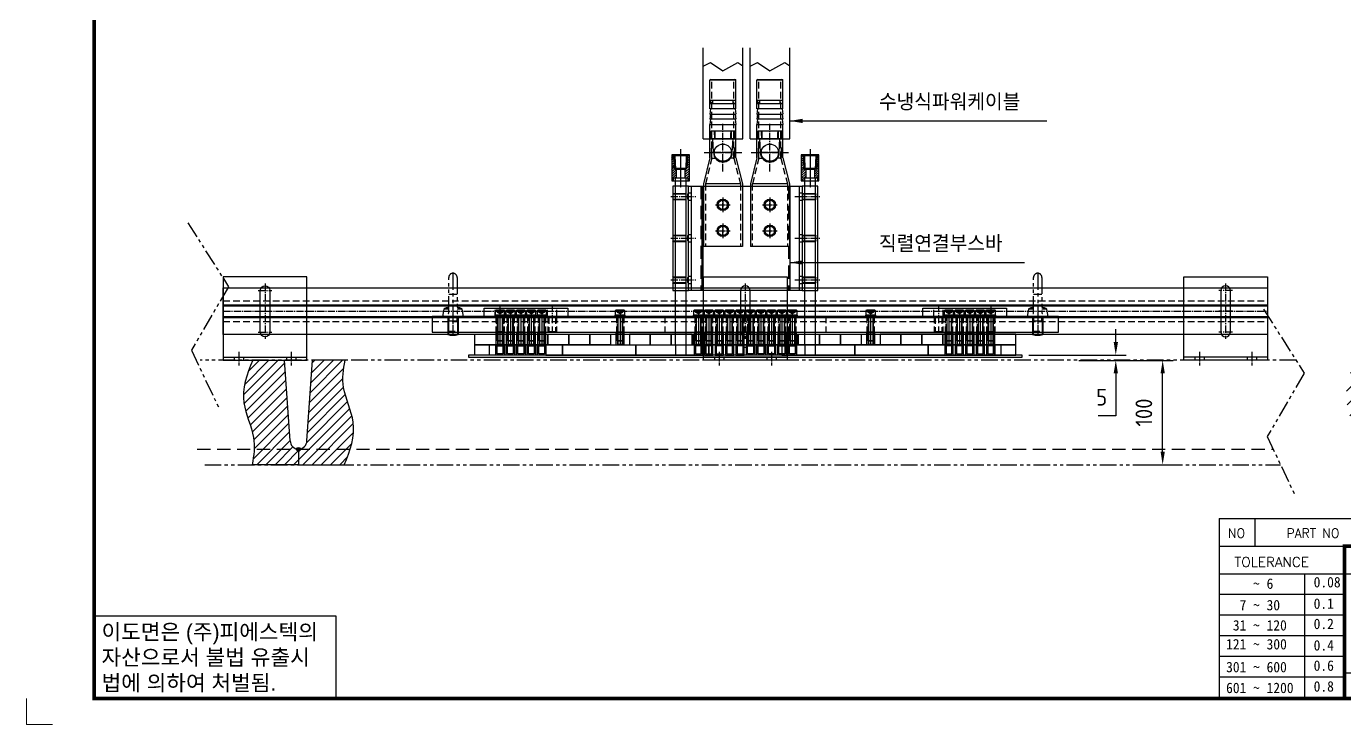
# Model space of a CAD drawing. Header units: millimetres. Extents: x 2584 to 14522, y 0 to 1456.
# Drawn here: x 2584 to 3847, y 0 to 669 of the extents above; entities that cross this region are included whole.
import ezdxf
from ezdxf.enums import TextEntityAlignment as Align

# ---------------------------------------------------------------- set-up
doc = ezdxf.new("R2010")
doc.units = ezdxf.units.MM
for name, pattern in [('CENTER', [50.8, 31.75, -6.35, 6.35, -6.35]), ('CENTER1', [10, 7, -1, 1, -1]), ('CENTER2', [1.125, 0.75, -0.125, 0.125, -0.125]), ('HIDDEN', [9.525, 6.35, -3.175]), ('HIDDEN2', [0.1875, 0.125, -0.0625]), ('HIDDENX2', [19.05, 12.7, -6.35]), ('PHANTOM2', [31.75, 15.875, -3.175, 3.175, -3.175, 3.175, -3.175])]:
    doc.linetypes.add(name, pattern=pattern)
for name, color, linetype in [('______', 7, 'Continuous'), ('CENTER', 1, 'CENTER'), ('FORMAT-1', 7, 'Continuous'), ('THIN', 3, 'Continuous')]:
    doc.layers.add(name, color=color, linetype=linetype)
doc.styles.add('h1', font='')
doc.styles.add('HAN', font='')
doc.styles.add('RC', font='ROMANC.SHX')
doc.styles.get("Standard").update_dxf_attribs({"font": 'ISOCP.SHX', "bigfont": 'WHGTXT.SHX'})
doc.styles.get('h1').set_extended_font_data('New Gulim')
doc.styles.get('HAN').set_extended_font_data('GulimChe')
doc.dimstyles.new('PS-5', dxfattribs={"dimscale": 5, "dimtxt": 3.2, "dimasz": 2.5, "dimexe": 2, "dimexo": 2.5, "dimgap": 2, "dimtad": 1, "dimtoh": 1, "dimrnd": 0.05, "dimzin": 12, "dimdsep": 46, "dimtxsty": 'Standard', "dimcen": 0, "dimclrt": 2, "dimazin": 3, "dimtfac": 1, "dimtofl": 0, "dimtmove": 0, "dimatfit": 3, "dimfxl": 0, "dimtolj": 1, "dimtzin": 0, "dimarcsym": 0})
pattern_1 = [(45, (2718.026, 197.463), (-4.41942, 4.41942), [])]

# ---------------------------------------------------------------- blocks, each defined once
blk = doc.blocks.new('A$C4D983ACB')
at = {"color": 250, "linetype": 'HIDDEN'}
for p, q in [((-1000, 32.5), (0, 32.5)), ((-1000, 12.5), (0, 12.5))]:
    blk.add_line(p, q, dxfattribs=at)
at = {"color": 250}
for p, q in [((-1000, 28.6), (0, 28.6)), ((-1000, 16.4), (0, 16.4))]:
    blk.add_line(p, q, dxfattribs=at)
for p, q in [((-1000, 27.6), (0, 27.6)), ((-1000, 17.4), (0, 17.4))]:
    blk.add_line(p, q)
at = {"color": 1, "linetype": 'CENTER1'}
blk.add_line((-1000, 22.5), (0, 22.5), dxfattribs=at)
at = {"color": 250}
blk.add_lwpolyline([(-1000, 45), (0, 45), (0, 0), (-1000, 0)], close=True, dxfattribs=at)
blk = doc.blocks.new('A$C5FB91E9D')
at = {"color": 3}
for p, q in [((-40, 0), (-40, 80)), ((-40, 80), (40, 80)), ((40, 80), (40, 0)), ((40, 3), (-40, 3)), ((40, 0), (-40, 0))]:
    blk.add_line(p, q, dxfattribs=at)
at = {"color": 1, "linetype": 'CENTER1'}
for p, q in [((6.5, 67), (-6.5, 67)), ((0, 73.5), (0, 20.5)), ((6.5, 47), (-6.5, 47)), ((6.5, 27), (-6.5, 27)), ((-25, 8), (-25, -5)), ((25, 8), (25, -5))]:
    blk.add_line(p, q, dxfattribs=at)
at = {"color": 2, "linetype": 'HIDDEN'}
for p, q in [((-29.5, 3), (-29.5, 0)), ((-20.5, 3), (-20.5, 0)), ((20.5, 3), (20.5, 0)), ((29.5, 3), (29.5, 0))]:
    blk.add_line(p, q, dxfattribs=at)
at = {"color": 3}
blk.add_lwpolyline([(-4.5, 67), (-4.5, 27, 1), (4.5, 27), (4.5, 67, 1)], format="xyb", close=True, dxfattribs=at)
blk = doc.blocks.new('t3')
for p, q in [((0, 15.88), (46.25, 15.88)), ((0, 15.88), (0, 0)), ((46.25, 15.88), (46.25, 0)), ((0, 0), (46.25, 0))]:
    blk.add_line(p, q)
at = {"color": 1, "style": 'h1'}
for s, p in [('이도면은 (주)피에스텍의', (1.4, 11.29)), ('자산으로서 불법 유출시', (1.4, 6.41)), ('법에 의하여 처벌됨.', (1.4, 1.52))]:
    blk.add_text(s, height=3, dxfattribs=at).set_placement(p)
blk = doc.blocks.new('format-3')
at = {"color": 180}
for p, q in [((228.5, 39.49), (228.5, 5)), ((228.5, 39.49), (414.5, 39.49)), ((235.29, 39.49), (235.29, 34.21)), ((228.5, 34.21), (252.48, 34.21)), ((228.5, 28.93), (252.48, 28.93)), ((244.89, 5.23), (244.89, 28.93)), ((252.48, 28.93), (414.5, 28.93)), ((228.5, 24.98), (252.48, 24.98)), ((228.5, 21.03), (252.48, 21.03)), ((228.5, 17.08), (252.48, 17.08)), ((228.5, 13.13), (252.48, 13.13)), ((228.5, 9.18), (252.48, 9.18)), ((252.48, 9.95), (301.94, 9.95))]:
    blk.add_line(p, q, dxfattribs=at)
at = {"color": 3, "lineweight": 9}
for p in [(0, 5), (5, 0)]:
    blk.add_line(p, (0, 0), dxfattribs=at)
at = {"const_width": 0.7}
blk.add_lwpolyline([(252.48, 5), (252.48, 34.21), (414.5, 34.21)], dxfattribs=at)
at = {"layer": 'FORMAT-1', "const_width": 0.7}
blk.add_lwpolyline([(13, 5), (13, 286.3), (414.5, 286.3), (414.5, 5)], close=True, dxfattribs=at)
blk.add_blockref('t3', (13, 5))
at = {"color": 2}
for s, height, style, p in [('NO', 1.742, 'RC', (230.16, 35.83)), ('PART NO', 1.742, 'RC', (241.36, 35.83)), (' TOLERANCE', 1.9, 'RC', (230.11, 30.22)), ('    ~ 6', 2, 'HAN', (229.8, 26.03)), ('0.08', 2, 'HAN', (246.57, 26.31)), ('  7 ~ 30', 2, 'HAN', (229.8, 21.91)), ('0.1', 2, 'HAN', (246.57, 22.2)), ('0.2', 2, 'HAN', (246.57, 18.32)), (' 31 ~ 120', 2, 'HAN', (229.8, 18.04)), ('121 ~ 300', 2, 'HAN', (229.8, 14.42)), ('0.4', 2, 'HAN', (246.57, 14.2)), ('301 ~ 600', 2, 'HAN', (229.8, 10.04)), ('0.6', 2, 'HAN', (246.57, 10.32)), ('601 ~ 1200', 2, 'HAN', (229.8, 6.05)), ('0.8', 2, 'HAN', (246.57, 6.33))]:
    blk.add_text(s, height=height, dxfattribs=dict(at, style=style)).set_placement(p)
at = {"style": 'HAN'}
for tag, height, p in [('MODEL-NAME', 3, (386.1, 31.53)), ('PART-NAME', 3, (386.1, 26.29)), ('SCALE', 2.7, (320.81, 26.29)), ('DRA-BY', 3, (260.72, 19.44)), ('CH-BY', 3, (277.21, 19.44)), ('APP-BY', 3, (293.7, 19.44)), ('PART-NO', 3, (386.1, 21.01)), ('관련업체', 3, (333.52, 9.26)), ('DRA-DATE', 2.5, (260.72, 7.47)), ('CH-DATE', 2.5, (277.21, 7.47)), ('APP-DATE', 2.5, (293.7, 7.47))]:
    blk.add_attdef(tag, text='', height=height, dxfattribs=at).set_placement(p, align=Align.MIDDLE_CENTER)
blk = doc.blocks.new('*D244')
at = {"color": 0, "lineweight": -2}
for p, q in [((3627.8, 366.6), (3627.8, 379.1)), ((3544.5, 354.1), (3637.8, 354.1)), ((3592.3, 349.1), (3637.8, 349.1)), ((3627.8, 336.6), (3627.8, 295.8)), ((3627.8, 295.8), (3610.8, 295.8))]:
    blk.add_line(p, q, dxfattribs=at)
at = {"color": 0}
for points in [[(3625.8, 366.6), (3629.9, 366.6), (3627.8, 354.1)], [(3625.8, 336.6), (3629.9, 336.6), (3627.8, 349.1)]]:
    blk.add_solid(points, dxfattribs=at)
at = {"layer": 'Defpoints', "color": 0}
for p in [(3532, 354.1), (3579.8, 349.1), (3627.8, 349.1)]:
    blk.add_point(p, dxfattribs=at)
at = {"color": 2, "insert": (3614.3, 313.8), "char_height": 16, "attachment_point": 5}
blk.add_mtext('\\A1;5', dxfattribs=at)
blk = doc.blocks.new('*D245')
at = {"color": 0, "lineweight": -2}
for p, q in [((3592.3, 349.1), (3682.7, 349.1)), ((3672.7, 261.6), (3672.7, 336.6)), ((3658, 249.1), (3682.7, 249.1))]:
    blk.add_line(p, q, dxfattribs=at)
at = {"color": 0}
for points in [[(3670.7, 336.6), (3674.8, 336.6), (3672.7, 349.1)], [(3670.7, 261.6), (3674.8, 261.6), (3672.7, 249.1)]]:
    blk.add_solid(points, dxfattribs=at)
at = {"layer": 'Defpoints', "color": 0}
for p in [(3579.8, 349.1), (3672.7, 349.1), (3645.5, 249.1)]:
    blk.add_point(p, dxfattribs=at)
at = {"color": 2, "insert": (3654.7, 299.1), "char_height": 16, "attachment_point": 5, "rotation": 90}
blk.add_mtext('\\A1;100', dxfattribs=at)
blk = doc.blocks.new('A$C3062378F')
at = {"color": 6, "linetype": 'PHANTOM2'}
for p, q in [((-4.2, 0.8), (4.2, 0.8)), ((0, 1.3), (0, -28.7)), ((-2.5, -3.7), (-2.5, -5)), ((2.5, -4.7), (-2.5, -4.7)), ((2.3, -1.2), (-2.3, -1.2)), ((-1, -5), (0.3, -3.7)), ((-0.3, -5), (1, -3.7)), ((0, -3.7), (0, -5)), ((2.5, -3.7), (2.5, -5)), ((2.5, -28.3), (-2.5, -28.3))]:
    blk.add_line(p, q, dxfattribs=at)
for points in [[(-4.2, -3.7), (-4.2, 0.8), (-3.8, 1.3), (3.8, 1.3), (4.2, 0.8), (4.2, -3.7)], [(4.6, -3.7), (4.6, -5), (-4.6, -5), (-4.6, -3.7)]]:
    blk.add_lwpolyline(points, close=True, dxfattribs=at)
for points in [[(2.3, 1.3), (2.3, -1.2), (0, -2.5), (0, -2.5), (-2.3, -1.2), (-2.3, 1.3)], [(-1.1, -1.2), (-1.1, 1.3)], [(1.1, 1.3), (1.1, -1.2)], [(2.5, -3.9), (2.5, -28.3), (2.1, -28.7), (-2.1, -28.7), (-2.5, -28.3), (-2.5, -3.9)], [(-2.5, -3.9), (-2.1, -4.7), (-2.1, -28.7)], [(2.5, -3.9), (2.1, -4.7), (2.1, -28.7)]]:
    blk.add_lwpolyline(points, dxfattribs=at)
for points in [[(-2.7, -3.7, -0.414214), (-2.5, -3.9)], [(2.5, -3.9, -0.414214), (2.7, -3.7)]]:
    blk.add_lwpolyline(points, format="xyb", dxfattribs=at)
blk.add_text('M5X0.8-25L', height=0.6, rotation=270, dxfattribs=at).set_placement((1.2, -1), align=Align.MIDDLE_LEFT)
blk = doc.blocks.new('A$C77334C63')
at = {"color": 2, "linetype": 'HIDDENX2'}
for p, q in [((-110.5, 53.5), (-107.5, 53.5)), ((-98.7, 60), (-98.7, -40)), ((-14.5, 60), (-14.5, -40)), ((-4.5, 60), (-4.5, -40)), ((-4.5, 53.5), (-1.5, 53.5)), ((-110.5, 46.5), (-107.5, 46.5)), ((-4.5, 46.5), (-1.5, 46.5)), ((-110.5, 13.5), (-107.5, 13.5)), ((-4.5, 13.5), (-1.5, 13.5)), ((-110.5, 6.5), (-107.5, 6.5)), ((-4.5, 6.5), (-1.5, 6.5)), ((-110.5, -26.5), (-107.5, -26.5)), ((-110.5, -33.5), (-107.5, -33.5)), ((-4.5, -26.5), (-1.5, -26.5)), ((-4.5, -33.5), (-1.5, -33.5))]:
    blk.add_line(p, q, dxfattribs=at)
at = {"color": 6}
for p, q in [((-107.5, -40), (-107.5, 60)), ((-97.5, 60), (-97.5, -40)), ((-13.3, 60), (-13.3, -40))]:
    blk.add_line(p, q, dxfattribs=at)
at = {"color": 1, "linetype": 'CENTER1'}
for p, q in [((-114.5, 50), (-103.5, 50)), ((-8.5, 50), (2.5, 50)), ((-114.5, 10), (-103.5, 10)), ((-8.5, 10), (2.5, 10)), ((-114.5, -30), (-103.5, -30)), ((-8.5, -30), (2.5, -30))]:
    blk.add_line(p, q, dxfattribs=at)
at = {"color": 6}
blk.add_lwpolyline([(-110.5, 60), (-1.5, 60), (-1.5, -40), (-110.5, -40)], close=True, dxfattribs=at)
blk = doc.blocks.new('A$C7FF604D3')
at = {"linetype": 'HIDDEN'}
for p, q in [((-405, 0), (-405, -15)), ((-395, 0), (-395, -15)), ((-358.5, 0), (-358.5, -15)), ((-351.5, 0), (-351.5, -15)), ((-348.5, 0), (-348.5, -15)), ((-341.5, 0), (-341.5, -15)), ((-338.5, 0), (-338.5, -15)), ((-331.5, 0), (-331.5, -15)), ((-328.5, 0), (-328.5, -15)), ((-321.5, 0), (-321.5, -15)), ((-318.5, 0), (-318.5, -15)), ((-311.5, 0), (-311.5, -15)), ((-243.5, 0), (-243.5, -15)), ((-236.5, 0), (-236.5, -15)), ((-3.5, 0), (-3.5, -15)), ((3.5, 0), (3.5, -15)), ((71.5, 0), (71.5, -15)), ((78.5, 0), (78.5, -15)), ((81.5, 0), (81.5, -15)), ((88.5, 0), (88.5, -15)), ((91.5, 0), (91.5, -15)), ((98.5, 0), (98.5, -15)), ((101.5, 0), (101.5, -15)), ((108.5, 0), (108.5, -15)), ((111.5, 0), (111.5, -15)), ((118.5, 0), (118.5, -15)), ((155, 0), (155, -15)), ((165, 0), (165, -15)), ((-404.2, -0.8), (-404.2, -14.2)), ((-395.8, -0.8), (-395.8, -14.2)), ((-168.5, 0), (-168.5, -15)), ((-161.5, 0), (-161.5, -15)), ((-158.5, 0), (-158.5, -15)), ((-151.5, 0), (-151.5, -15)), ((-148.5, 0), (-148.5, -15)), ((-141.5, 0), (-141.5, -15)), ((-138.5, 0), (-138.5, -15)), ((-131.5, 0), (-131.5, -15)), ((-128.5, 0), (-128.5, -15)), ((-121.5, 0), (-121.5, -15)), ((-118.5, 0), (-118.5, -15)), ((-111.5, 0), (-111.5, -15)), ((-108.5, 0), (-108.5, -15)), ((-101.5, 0), (-101.5, -15)), ((-98.5, 0), (-98.5, -15)), ((-91.5, 0), (-91.5, -15)), ((-88.5, 0), (-88.5, -15)), ((-81.5, 0), (-81.5, -15)), ((-78.5, 0), (-78.5, -15)), ((-71.5, 0), (-71.5, -15)), ((155.8, -0.8), (155.8, -14.2)), ((164.2, -0.8), (164.2, -14.2))]:
    blk.add_line(p, q, dxfattribs=at)
at = {"color": 1, "linetype": 'CENTER1'}
for p, q in [((-400, 2), (-400, -17)), ((-355, 2), (-355, -17)), ((-345, 2), (-345, -17)), ((-335, 2), (-335, -17)), ((-325, 2), (-325, -17)), ((-315, 2), (-315, -17)), ((-240, 2), (-240, -17)), ((-165, 2), (-165, -17)), ((-155, 2), (-155, -17)), ((-145, 2), (-145, -17)), ((-135, 2), (-135, -17)), ((-125, 2), (-125, -17)), ((-115, 2), (-115, -17)), ((-105, 2), (-105, -17)), ((-95, 2), (-95, -17)), ((-85, 2), (-85, -17)), ((-75, 2), (-75, -17)), ((0, 2), (0, -17)), ((75, 2), (75, -17)), ((85, 2), (85, -17)), ((95, 2), (95, -17)), ((105, 2), (105, -17)), ((115, 2), (115, -17)), ((160, 2), (160, -17))]:
    blk.add_line(p, q, dxfattribs=at)
at = {"color": 250, "linetype": 'HIDDEN'}
for p, q in [((-359, 0), (-359, -15)), ((-355, 0), (-355, -15)), ((-351, 0), (-351, -15)), ((-309, 0), (-309, -15)), ((-305, 0), (-305, -15)), ((-301, 0), (-301, -15)), ((61, 0), (61, -15)), ((65, 0), (65, -15)), ((69, 0), (69, -15)), ((111, 0), (111, -15)), ((115, 0), (115, -15)), ((119, 0), (119, -15)), ((-358.3, -0.7), (-358.3, -14.3)), ((-351.7, -0.7), (-351.7, -14.3)), ((-308.3, -0.7), (-308.3, -14.3)), ((-301.7, -0.7), (-301.7, -14.3)), ((61.7, -0.7), (61.7, -14.3)), ((68.3, -0.7), (68.3, -14.3)), ((111.7, -0.7), (111.7, -14.3)), ((118.3, -0.7), (118.3, -14.3))]:
    blk.add_line(p, q, dxfattribs=at)
at = {"color": 6, "linetype": 'HIDDEN'}
for p, q in [((-197, 0), (-197, -15)), ((-167, 0), (-167, -15)), ((-73, 0), (-73, -15)), ((-43, 0), (-43, -15))]:
    blk.add_line(p, q, dxfattribs=at)
at = {"color": 2}
blk.add_lwpolyline([(-420, -15), (180, -15), (180, 0), (-420, 0)], close=True, dxfattribs=at)
at = {"linetype": 'HIDDEN'}
for points in [[(-405, 0), (-404.2, -0.8), (-395.8, -0.8), (-395, 0)], [(155, 0), (155.8, -0.8), (164.2, -0.8), (165, 0)], [(-405, -15), (-404.2, -14.2), (-395.8, -14.2), (-395, -15)], [(155, -15), (155.8, -14.2), (164.2, -14.2), (165, -15)]]:
    blk.add_lwpolyline(points, dxfattribs=at)
at = {"color": 250, "linetype": 'HIDDEN'}
for points in [[(-359, 0), (-358.3, -0.7), (-351.7, -0.7), (-351, 0)], [(-309, 0), (-308.3, -0.7), (-301.7, -0.7), (-301, 0)], [(61, 0), (61.7, -0.7), (68.3, -0.7), (69, 0)], [(111, 0), (111.7, -0.7), (118.3, -0.7), (119, 0)], [(-359, -15), (-358.3, -14.3), (-351.7, -14.3), (-351, -15)], [(-309, -15), (-308.3, -14.3), (-301.7, -14.3), (-301, -15)], [(61, -15), (61.7, -14.3), (68.3, -14.3), (69, -15)], [(111, -15), (111.7, -14.3), (118.3, -14.3), (119, -15)]]:
    blk.add_lwpolyline(points, dxfattribs=at)
blk = doc.blocks.new('A$C6BA46006')
at = {"color": 6, "linetype": 'PHANTOM2'}
for p, q in [((0, 41.5), (0, -18)), ((4, 21), (-4, 21)), ((-5, -4), (5, -4)), ((-5, -4), (-5, -17.2)), ((5, -4), (5, -17.2)), ((5, -17.2), (-5, -17.2))]:
    blk.add_line(p, q, dxfattribs=at)
for points in [[(-4.6, 2.9, 0.5), (-4, 3.5), (-4, 37.5, -1), (4, 37.5), (4, 3.5, 0.5), (4.6, 2.9)], [(-8.8, 7, -0.171038), (-4, 8.5)], [(-3.8, -4), (-3.8, -1.2, 0.414214), (-5.1, 0)], [(5.1, 0, 0.414214), (3.8, -1.2), (3.8, -4, -1)], [(4, 8.5, -0.171038), (8.8, 7)], [(5, -17.2, -0.16238), (-5, -17.2)]]:
    blk.add_lwpolyline(points, format="xyb", dxfattribs=at)
for points in [[(-4, 7), (-8.8, 7), (-10, 0), (10, 0), (8.8, 7), (4, 7)], [(-4.2, -4), (-4.2, -17.2)], [(4.2, -4), (4.2, -17.2)]]:
    blk.add_lwpolyline(points, dxfattribs=at)
blk = doc.blocks.new('A$C4CC649A4')
at = {"linetype": 'HIDDEN'}
for p, q in [((-69.5, 0), (-69.5, 8)), ((-60.5, 0), (-60.5, 8)), ((-19.5, 0), (-19.5, 8)), ((-10.5, 0), (-10.5, 8))]:
    blk.add_line(p, q, dxfattribs=at)
at = {"color": 1, "linetype": 'CENTER1'}
for p, q in [((-65, 11.5), (-65, -3.5)), ((-15, 11.5), (-15, -3.5))]:
    blk.add_line(p, q, dxfattribs=at)
at = {"color": 2}
blk.add_lwpolyline([(-80, 8), (0, 8), (0, 0), (-80, 0)], close=True, dxfattribs=at)
blk = doc.blocks.new('A$C4E333BA4')
at = {"color": 1, "linetype": 'CENTER1'}
for p, q in [((0, 18), (0, -18)), ((-18, 0), (27.6, 0))]:
    blk.add_line(p, q, dxfattribs=at)
at = {"color": 2, "linetype": 'HIDDEN2', "lineweight": 0}
for p, q in [((20.7, 8.3), (13.7, 8.1)), ((20.7, 7.5), (13.7, 7.3)), ((20.7, -7.5), (13.7, -7.3)), ((20.7, -8.3), (13.7, -8.1))]:
    blk.add_line(p, q, dxfattribs=at)
at = {"layer": '______', "color": 30}
for p, q in [((-5.2, 10), (-5.2, 7.3)), ((-4.2, 11), (4.2, 11)), ((0, 9), (13.7, 9.7)), ((5.2, 10), (5.2, 9.3)), ((-5.2, -10), (-5.2, -7.3)), ((-4.2, -11), (4.2, -11)), ((0, -9), (13.7, -9.7)), ((5.2, -10), (5.2, -9.3))]:
    blk.add_line(p, q, dxfattribs=at)
blk.add_lwpolyline([(20.7, -11.5), (20.7, 11.5), (13.7, 11.5), (13.7, -11.5)], close=True, dxfattribs=at)
for centre, radius, start, end in [((0, 0), 9, 90, 182.2974), ((0, 0), 9, 177.7026, 270), ((-4.2, 10), 1, 90, 180), ((4.2, 10), 1, 0, 90), ((-4.2, -10), 1, 180, 270), ((4.2, -10), 1, 270, 0)]:
    blk.add_arc(centre, radius, start, end, dxfattribs=at)
blk = doc.blocks.new('A$C0DA705FF')
at = {"color": 6}
for p, q in [((-15, -18.8), (-15, 18.7)), ((45, 18.7), (-15, 18.7)), ((70, 12.5), (45, 18.7)), ((45, -16.8), (45, 16.8)), ((70, 12.5), (102, 12.5)), ((102, 12.5), (102, -12.5)), ((107, 11.8), (102, 12.5)), ((107, -12.5), (107, 12.5)), ((112, 11.8), (107, 12.5)), ((117, 11.8), (112, 12.5)), ((112, 12.5), (112, -12.5)), ((117, -12.5), (117, 12.5)), ((117, 12.5), (144.5, 12.5)), ((122, 12), (122, -12)), ((122, 12), (125, 12)), ((125, 9.9), (122, 9.9)), ((125, -12), (125, 12)), ((144.5, -12.5), (144.5, 12.5)), ((145, 12), (145, -12)), ((70, -12.5), (45, -18.8)), ((70, -12.5), (102, -12.5)), ((107, -11.8), (102, -12.5)), ((112, -11.8), (107, -12.5)), ((117, -11.8), (112, -12.5)), ((117, -12.5), (144.5, -12.5)), ((122, -9.9), (125, -9.9)), ((125, -12), (122, -12)), ((45, -18.8), (-15, -18.8))]:
    blk.add_line(p, q, dxfattribs=at)
at = {"color": 2, "linetype": 'HIDDEN'}
for p, q in [((45, 16.8), (-15, 16.8)), ((69.8, 10.5), (45, 16.8)), ((69.8, 10.5), (144.5, 10.5)), ((69.8, -10.5), (45, -16.8)), ((69.8, -10.5), (144.5, -10.5)), ((45, -16.8), (-15, -16.8))]:
    blk.add_line(p, q, dxfattribs=at)
for p, q in [((88.4, 19), (175.4, 19)), ((88.4, 19), (88.4, -19)), ((88.4, -19), (175.4, -19))]:
    blk.add_line(p, q)
at = {"color": 1, "linetype": 'CENTER1'}
for p, q in [((7, 0), (-7, 0)), ((0, 7), (0, -7)), ((32, 0), (18, 0)), ((25, 7), (25, -7)), ((75, -8), (75, 8)), ((67, 0), (83, 0))]:
    blk.add_line(p, q, dxfattribs=at)
at = {"elevation": -0.1}
blk.add_lwpolyline([(157.8, 19), (161.4, 12), (153.5, -0.1), (161.4, -14.2), (158.3, -19)], dxfattribs=at)
at = {"color": 6}
for centre, radius in [((0, 0), 5.5), ((25, 0), 5.5), ((75, 0), 8.25)]:
    blk.add_circle(centre, radius, dxfattribs=at)
for centre, start, end in [((144.5, 12), 0, 90), ((144.5, 11), 270, 0), ((144.5, -11), 0, 90), ((144.5, -12), 270, 0)]:
    blk.add_arc(centre, 0.5, start, end, dxfattribs=at)
blk.add_blockref('A$C4E333BA4', (75, 0))
blk = doc.blocks.new('A$C51940AD6')
at = {"color": 1, "linetype": 'CENTER1'}
for p, q in [((-7, 0), (4, 0)), ((-81.5, -8), (-70.5, -8)), ((-76, -13.5), (-76, -2.5)), ((-36.5, -8), (-25.5, -8)), ((-31, -13.5), (-31, -2.5)), ((-81.5, -33), (-70.5, -33)), ((-76, -38.5), (-76, -27.5)), ((-36.5, -33), (-25.5, -33)), ((-31, -38.5), (-31, -27.5)), ((-7, -40), (4, -40)), ((-7, -80), (4, -80))]:
    blk.add_line(p, q, dxfattribs=at)
at = {"color": 1}
blk.add_line((-3, 10), (-3, -90), dxfattribs=at)
at = {"color": 2, "linetype": 'HIDDENX2'}
for p, q in [((-3, 3.5), (0, 3.5)), ((-3, -3.5), (0, -3.5)), ((-3, -36.5), (0, -36.5)), ((-3, -43.5), (0, -43.5)), ((-3, -76.5), (0, -76.5)), ((-3, -83.5), (0, -83.5))]:
    blk.add_line(p, q, dxfattribs=at)
at = {"color": 1}
blk.add_lwpolyline([(-95, 10), (0, 10), (0, -90), (-95, -90)], close=True, dxfattribs=at)
for centre in [(-76, -8), (-31, -8), (-76, -33), (-31, -33)]:
    blk.add_circle(centre, 4.5, dxfattribs=at)
blk = doc.blocks.new('A$C00D83928')
for p, q in [((-2.1, 11.6), (-2.1, 0.4)), ((2.1, 11.6), (2.1, 0.4))]:
    blk.add_line(p, q)
at = {"color": 1}
blk.add_lwpolyline([(-3.5, 0), (3.5, 0), (4, 0.5), (4, 11.5), (3.5, 12), (-3.5, 12), (-4, 11.5), (-4, 0.5)], close=True, dxfattribs=at)
for points in [[(-2.5, 12), (-2.1, 11.6), (2.1, 11.6), (2.5, 12)], [(-2.5, 0), (-2.1, 0.4), (2.1, 0.4), (2.5, 0)]]:
    blk.add_lwpolyline(points)
at = {"layer": 'CENTER'}
blk.add_line((0, 12), (0, 0), dxfattribs=at)
at = {"layer": 'THIN'}
for p, q in [((-2.5, 12), (-2.5, 0)), ((2.5, 12), (2.5, 0))]:
    blk.add_line(p, q, dxfattribs=at)
blk = doc.blocks.new('A$C0ECC1165')
h = blk.add_hatch()
h.set_pattern_fill('ANSI31', color=256, scale=0.5, style=0)
h.set_pattern_definition([(45, (-7219.687, 2275.788), (-1.122532, 1.122532), [])])
h.paths.add_polyline_path([(4.2, 0), (7, 0), (7, -3), (8.5, -3), (8.5, 22), (6.5, 22), (6, 9), (5, 7.8), (4.2, 7.8)])
h.paths.add_polyline_path([(-8.5, -3), (-7, -3), (-7, 0), (-4.2, 0), (-4.2, 7.8), (-5, 7.8), (-6, 9), (-6.5, 22), (-8.5, 22)])
at = {"color": 1, "linetype": 'CENTER2', "ltscale": 0.5}
blk.add_line((0, 27.2), (0, -9.3), dxfattribs=at)
at = {"color": 1}
for p, q in [((-8.5, 22), (-8.5, -3)), ((8.5, 22), (-8.5, 22)), ((8.5, -3), (8.5, 22)), ((-7, 0), (7, 0)), ((-4.2, 7.8), (-4.2, 0)), ((4.2, 7.8), (4.2, 0)), ((7, 0), (7, -3)), ((-8.5, -3), (8.5, -3)), ((-7, 0), (-7, -3))]:
    blk.add_line(p, q, dxfattribs=at)
at = {"color": 3}
for p, q in [((-5.4, 21), (-6.5, 22)), ((-5.4, 21), (-5, 7.8)), ((5.4, 21), (5, 7.8)), ((5.4, 21), (6.5, 22))]:
    blk.add_line(p, q, dxfattribs=at)
for p, q in [((-6.5, 22), (-6, 9)), ((6.5, 22), (-6.5, 22)), ((6.5, 21), (-6.5, 21)), ((6.5, 22), (6, 9)), ((-5, 7.8), (-6, 9)), ((-6, 9), (6, 9)), ((5, 7.8), (-5, 7.8)), ((5, 7.8), (6, 9))]:
    blk.add_line(p, q)
blk = doc.blocks.new('A$C6FB36354')
at = {"color": 1, "linetype": 'CENTER1'}
for p, q in [((-4.5, 90), (14.5, 90)), ((-4.5, 50), (14.5, 50)), ((-4.5, 10), (14.5, 10))]:
    blk.add_line(p, q, dxfattribs=at)
at = {"color": 2, "linetype": 'HIDDENX2'}
for p, q in [((-2.5, 93), (12.5, 93)), ((-2, 92.5), (12, 92.5)), ((-2.5, 87), (12.5, 87)), ((-2, 87.5), (12, 87.5)), ((-2.5, 53), (12.5, 53)), ((-2, 52.5), (12, 52.5)), ((-2.5, 47), (12.5, 47)), ((-2, 47.5), (12, 47.5)), ((-2.5, 13), (12.5, 13)), ((-2.5, 7), (12.5, 7)), ((-2, 12.5), (12, 12.5)), ((-2, 7.5), (12, 7.5))]:
    blk.add_line(p, q, dxfattribs=at)
at = {"color": 1}
blk.add_lwpolyline([(-2.5, 0), (12.5, 0), (12.5, 100), (-2.5, 100)], close=True, dxfattribs=at)
at = {"color": 2, "linetype": 'HIDDENX2'}
for points in [[(-2.5, 87), (-2, 87.5), (-2, 92.5), (-2.5, 93)], [(12.5, 87), (12, 87.5), (12, 92.5), (12.5, 93)], [(-2.5, 47), (-2, 47.5), (-2, 52.5), (-2.5, 53)], [(12.5, 47), (12, 47.5), (12, 52.5), (12.5, 53)], [(-2.5, 7), (-2, 7.5), (-2, 12.5), (-2.5, 13)], [(12.5, 7), (12, 7.5), (12, 12.5), (12.5, 13)]]:
    blk.add_lwpolyline(points, dxfattribs=at)
blk = doc.blocks.new('A$C642F38A8')
at = {"color": 1}
blk.add_lwpolyline([(-5, -182), (-5, -22), (5, -22), (5, -182)], dxfattribs=at)
for name, p in [('A$C0ECC1165', (0, -22)), ('A$C6FB36354', (-5, -130))]:
    blk.add_blockref(name, p)
blk = doc.blocks.new('A$C0ED84AFE')
at = {"color": 1}
for p, q in [((-311, -12), (-169, -12)), ((-187, -12), (-187, -22)), ((-177, -12), (-177, -22)), ((-71, -12), (71, -12)), ((-63, -12), (-63, -22)), ((-53, -12), (-53, -22)), ((-311, -22), (-169, -22)), ((71, -22), (-71, -22))]:
    blk.add_line(p, q, dxfattribs=at)
blk.add_line((-121, -14.5), (-119, -14.5))
for points in [[(-359, -12), (-351, -12), (-351, -22), (-359, -22)], [(-349, -12), (-341, -12), (-341, -22), (-349, -22)], [(-339, -12), (-331, -12), (-331, -22), (-339, -22)], [(-329, -12), (-321, -12), (-321, -22), (-329, -22)], [(-319, -12), (-311, -12), (-311, -22), (-319, -22)], [(-161, -12), (-169, -12), (-169, -22), (-161, -22)], [(-151, -12), (-159, -12), (-159, -22), (-151, -22)], [(-141, -12), (-149, -12), (-149, -22), (-141, -22)], [(-131, -12), (-139, -12), (-139, -22), (-131, -22)], [(-121, -12), (-129, -12), (-129, -22), (-121, -22)], [(-119, -12), (-111, -12), (-111, -22), (-119, -22)], [(-109, -12), (-101, -12), (-101, -22), (-109, -22)], [(-99, -12), (-91, -12), (-91, -22), (-99, -22)], [(-89, -12), (-81, -12), (-81, -22), (-89, -22)], [(-79, -12), (-71, -12), (-71, -22), (-79, -22)], [(79, -12), (71, -12), (71, -22), (79, -22)], [(89, -12), (81, -12), (81, -22), (89, -22)], [(99, -12), (91, -12), (91, -22), (99, -22)], [(109, -12), (101, -12), (101, -22), (109, -22)], [(119, -12), (111, -12), (111, -22), (119, -22)], [(-357.8, -13.2), (-352.2, -13.2), (-352.2, -20.8), (-357.8, -20.8)], [(-347.8, -13.2), (-342.2, -13.2), (-342.2, -20.8), (-347.8, -20.8)], [(-337.8, -13.2), (-332.2, -13.2), (-332.2, -20.8), (-337.8, -20.8)], [(-327.8, -13.2), (-322.2, -13.2), (-322.2, -20.8), (-327.8, -20.8)], [(-317.8, -13.2), (-312.2, -13.2), (-312.2, -20.8), (-317.8, -20.8)], [(-162.2, -13.2), (-167.8, -13.2), (-167.8, -20.8), (-162.2, -20.8)], [(-152.2, -13.2), (-157.8, -13.2), (-157.8, -20.8), (-152.2, -20.8)], [(-142.2, -13.2), (-147.8, -13.2), (-147.8, -20.8), (-142.2, -20.8)], [(-132.2, -13.2), (-137.8, -13.2), (-137.8, -20.8), (-132.2, -20.8)], [(-122.2, -13.2), (-127.8, -13.2), (-127.8, -20.8), (-122.2, -20.8)], [(-117.8, -13.2), (-112.2, -13.2), (-112.2, -20.8), (-117.8, -20.8)], [(-107.8, -13.2), (-102.2, -13.2), (-102.2, -20.8), (-107.8, -20.8)], [(-97.8, -13.2), (-92.2, -13.2), (-92.2, -20.8), (-97.8, -20.8)], [(-87.8, -13.2), (-82.2, -13.2), (-82.2, -20.8), (-87.8, -20.8)], [(-77.8, -13.2), (-72.2, -13.2), (-72.2, -20.8), (-77.8, -20.8)], [(77.8, -13.2), (72.2, -13.2), (72.2, -20.8), (77.8, -20.8)], [(87.8, -13.2), (82.2, -13.2), (82.2, -20.8), (87.8, -20.8)], [(97.8, -13.2), (92.2, -13.2), (92.2, -20.8), (97.8, -20.8)], [(107.8, -13.2), (102.2, -13.2), (102.2, -20.8), (107.8, -20.8)], [(117.8, -13.2), (112.2, -13.2), (112.2, -20.8), (117.8, -20.8)]]:
    blk.add_lwpolyline(points, close=True, dxfattribs=at)
for name, p in [('A$C642F38A8', (-182, 170)), ('A$C642F38A8', (-58, 170)), ('A$C00D83928', (-355, -12)), ('A$C00D83928', (-345, -12)), ('A$C00D83928', (-335, -12)), ('A$C00D83928', (-325, -12)), ('A$C00D83928', (-315, -12)), ('A$C00D83928', (-240, -12)), ('A$C00D83928', (-165, -12)), ('A$C00D83928', (-155, -12)), ('A$C00D83928', (-145, -12)), ('A$C00D83928', (-135, -12)), ('A$C00D83928', (-125, -12)), ('A$C00D83928', (-115, -12)), ('A$C00D83928', (-105, -12)), ('A$C00D83928', (-95, -12)), ('A$C00D83928', (-85, -12)), ('A$C00D83928', (-75, -12)), ('A$C00D83928', (0, -12)), ('A$C00D83928', (75, -12)), ('A$C00D83928', (85, -12)), ('A$C00D83928', (95, -12)), ('A$C00D83928', (105, -12)), ('A$C00D83928', (115, -12))]:
    blk.add_blockref(name, p)

msp = doc.modelspace()

# ---------------------------------------------------------------- hatches: boundary and pattern name
h = msp.add_hatch()
h.set_pattern_fill('ANSI31', color=83, scale=50)
h.set_pattern_definition(pattern_1)
edge = h.paths.add_edge_path()
edge.add_line((2831.737, 349.127), (2801.271, 349.127))
edge.add_spline(control_points=[(2801.271, 349.127), (2795.435, 335.512), (2787.28, 310.755), (2804.531, 277.889), (2802.457, 257.851), (2800.557, 249.127)], knot_values=[11.49599214, 11.49599214, 11.49599214, 11.49599214, 53.58561447, 88.14371971, 114.52640372, 114.52640372, 114.52640372, 114.52640372], degree=3, periodic=0)
edge.add_line((2800.557, 249.127), (2845.121, 249.127))
edge.add_line((2845.121, 249.127), (2845.121, 264.127))
edge.add_arc((2845.121, 272.127), 8, 180, 270, ccw=False)
edge.add_line((2837.121, 272.127), (2831.737, 349.127))
h = msp.add_hatch()
h.set_pattern_fill('ANSI31', color=83, scale=50)
h.set_pattern_definition(pattern_1)
edge = h.paths.add_edge_path()
edge.add_spline(control_points=[(2888.972, 249.127), (2894.808, 262.742), (2902.963, 287.499), (2885.711, 320.365), (2887.785, 340.403), (2889.686, 349.127)], knot_values=[11.49599214, 11.49599214, 11.49599214, 11.49599214, 53.58561447, 88.14371971, 114.52640372, 114.52640372, 114.52640372, 114.52640372], degree=3, periodic=0)
edge.add_line((2889.686, 349.127), (2858.506, 349.127))
edge.add_line((2858.506, 349.127), (2853.121, 272.127))
edge.add_arc((2845.121, 272.127), 8, -90, 0, ccw=False)
edge.add_line((2845.121, 264.127), (2845.121, 249.127))
edge.add_line((2845.121, 249.127), (2888.972, 249.127))
at = {"linetype": 'PHANTOM2'}
h = msp.add_hatch(dxfattribs=at)
h.set_pattern_fill('ANSI31', color=6, scale=3)
h.set_pattern_definition([(45, (55.448, 2924.658), (-6.735192, 6.735192), [])])
edge = h.paths.add_edge_path()
edge.add_line((4194.057, 349.127), (3857.442, 349.127))
edge.add_spline(control_points=[(3857.442, 349.127), (3851.606, 335.512), (3843.451, 310.755), (3860.702, 277.889), (3858.628, 257.851), (3856.728, 249.127)], knot_values=[11.49599214, 11.49599214, 11.49599214, 11.49599214, 53.58561447, 88.14371971, 114.52640372, 114.52640372, 114.52640372, 114.52640372], degree=3, periodic=0)
edge.add_line((3856.728, 249.127), (4207.442, 249.127))
edge.add_line((4207.442, 249.127), (4207.442, 262.241))
edge.add_arc((4207.442, 264.574), 2.333, 182.450424, 270, ccw=False)
edge.add_arc((4207.442, 272.127), 8, 180, 253.058212, ccw=False)
edge.add_line((4199.442, 272.127), (4194.057, 349.127))
h = msp.add_hatch()
h.set_pattern_fill('ANSI31', color=1, scale=2.5)
h.set_pattern_definition([(45, (2781.57383, 230.40876), (-0.2209709, 0.2209709), [])])
edge = h.paths.add_edge_path()
edge.add_arc((2845.121, 261.225), 4, 54.340912, 125.659088)
edge.add_arc((2845.121, 264.574), 2.333, 182.046713, 357.953287)

# ---------------------------------------------------------------- linework, layer by layer
for p, q in [((2801.271, 349.127, 0), (2831.737, 349.127, 0)), ((2837.121, 272.127, 0), (2831.737, 349.127, 0)), ((2853.121, 272.127, 0), (2858.506, 349.127, 0)), ((2889.686, 349.127, 0), (2858.506, 349.127, 0)), ((2845.121, 264.127, 0), (2845.121, 249.127, 0)), ((2845.121, 249.127, 0), (2800.557, 249.127, 0)), ((2845.121, 249.127, 0), (2888.972, 249.127, 0))]:
    msp.add_line(p, q)
at = {"color": 2, "linetype": 'HIDDENX2'}
msp.add_line((2748.124, 264.127, 0), (3778.416, 264.127, 0), dxfattribs=at)
at = {"color": 6, "linetype": 'PHANTOM2', "elevation": 0}
for points in [[(2739.067, 480.986), (2778.062, 419.67), (2742.508, 358.926), (2768.314, 304.486)], [(3769.36, 398.034), (3808.354, 336.718), (3772.8, 275.974), (3798.606, 221.534)], [(3800.462, 349.127), (2750.802, 349.127)], [(2755.234, 249.127), (3785.526, 249.127)]]:
    msp.add_lwpolyline(points, dxfattribs=at)
at = {"color": 252, "elevation": 0}
for points in [[(3084.021, 364.127), (3014.021, 364.127), (3014.021, 374.127), (3084.021, 374.127)], [(3104.021, 364.127), (3084.021, 364.127), (3084.021, 374.127), (3104.021, 374.127)], [(3124.021, 364.127), (3104.021, 364.127), (3104.021, 374.127), (3124.021, 374.127)], [(3144.021, 364.127), (3124.021, 364.127), (3124.021, 374.127), (3144.021, 374.127)], [(3162.021, 364.127), (3182.021, 364.127), (3182.021, 374.127), (3162.021, 374.127)], [(3182.021, 364.127), (3202.021, 364.127), (3202.021, 374.127), (3182.021, 374.127)], [(3202.021, 364.127), (3222.021, 364.127), (3222.021, 374.127), (3202.021, 374.127)], [(3323.021, 364.127), (3223.021, 364.127), (3223.021, 374.127), (3323.021, 374.127)], [(3344.021, 364.127), (3324.021, 364.127), (3324.021, 374.127), (3344.021, 374.127)], [(3364.021, 364.127), (3344.021, 364.127), (3344.021, 374.127), (3364.021, 374.127)], [(3384.021, 364.127), (3364.021, 364.127), (3364.021, 374.127), (3384.021, 374.127)], [(3402.021, 364.127), (3422.021, 364.127), (3422.021, 374.127), (3402.021, 374.127)], [(3422.021, 364.127), (3442.021, 364.127), (3442.021, 374.127), (3422.021, 374.127)], [(3442.021, 364.127), (3462.021, 364.127), (3462.021, 374.127), (3442.021, 374.127)], [(3462.021, 364.127), (3532.021, 364.127), (3532.021, 374.127), (3462.021, 374.127)], [(3034.021, 354.127), (3014.021, 354.127), (3014.021, 364.127), (3034.021, 364.127)], [(3098.021, 354.127), (3028.021, 354.127), (3028.021, 364.127), (3098.021, 364.127)], [(3168.021, 354.127), (3098.021, 354.127), (3098.021, 364.127), (3168.021, 364.127)], [(3238.021, 354.127), (3168.021, 354.127), (3168.021, 364.127), (3238.021, 364.127)], [(3308.021, 354.127), (3238.021, 354.127), (3238.021, 364.127), (3308.021, 364.127)], [(3308.021, 354.127), (3378.021, 354.127), (3378.021, 364.127), (3308.021, 364.127)], [(3378.021, 354.127), (3448.021, 354.127), (3448.021, 364.127), (3378.021, 364.127)], [(3448.021, 354.127), (3518.021, 354.127), (3518.021, 364.127), (3448.021, 364.127)], [(3512.021, 354.127), (3532.021, 354.127), (3532.021, 364.127), (3512.021, 364.127)]]:
    msp.add_lwpolyline(points, close=True, dxfattribs=at)
at = {"color": 2, "elevation": 0}
msp.add_lwpolyline([(3008.021, 354.127), (3008.021, 352.127), (3538.021, 352.127), (3538.021, 354.127)], close=True, dxfattribs=at)
for centre, radius, start, end in [((2845.121, 272.127, 0), 8, 180, 270), ((2845.121, 261.225, 0), 4, 54.340912, 125.659088), ((2845.121, 272.127, 0), 8, 270, 0), ((2845.121, 264.574, 0), 2.333, 182.046713, 357.953287)]:
    msp.add_arc(centre, radius, start, end)
for points in [[(2801.271, 349.127, 0), (2795.435, 335.512, 0), (2787.28, 310.755, 0), (2804.531, 277.889, 0), (2802.457, 257.851, 0), (2800.557, 249.127, 0)], [(2888.972, 249.127, 0), (2894.808, 262.742, 0), (2902.963, 287.499, 0), (2885.711, 320.365, 0), (2887.785, 340.403, 0), (2889.686, 349.127, 0)]]:
    msp.add_open_spline(points, degree=3, knots=[11.49599214, 11.49599214, 11.49599214, 11.49599214, 53.58561447, 88.14371971, 114.52640372, 114.52640372, 114.52640372, 114.52640372])

# ---------------------------------------------------------------- block references
at = {"xscale": 5, "yscale": 5, "zscale": 5}
msp.add_blockref('format-3', (2584.457, 0, 0), dxfattribs=at)
at = {"rotation": 89.99999999999999}
for p in [(3251.521, 473.127, 0), (3296.521, 473.127, 0)]:
    msp.add_blockref('A$C0DA705FF', p, dxfattribs=at)
for name, p in [('A$C0ED84AFE', (3393.021, 376.127, 0)), ('A$C77334C63', (3329.021, 456.127, 0)), ('A$C51940AD6', (3327.521, 506.127, 0)), ('A$C6BA46006', (2993.021, 391.127, 0)), ('A$C6BA46006', (3553.021, 391.127, 0)), ('A$C4D983ACB', (3773.021, 373.732, 0)), ('A$C5FB91E9D', (3273.021, 349.127, 0)), ('A$C5FB91E9D', (3733.021, 349.127, 0)), ('A$C7FF604D3', (3393.021, 391.127, 0)), ('A$C4CC649A4', (3103.021, 391.127, 0)), ('A$C3062378F', (3038.021, 396.127, 0)), ('A$C3062378F', (3048.021, 396.127, 0)), ('A$C3062378F', (3058.021, 396.127, 0)), ('A$C3062378F', (3068.021, 396.127, 0)), ('A$C3062378F', (3078.021, 396.127, 0)), ('A$C3062378F', (3153.021, 396.127, 0)), ('A$C3062378F', (3228.021, 396.127, 0)), ('A$C3062378F', (3238.021, 396.127, 0)), ('A$C3062378F', (3248.021, 396.127, 0)), ('A$C3062378F', (3258.021, 396.127, 0)), ('A$C3062378F', (3268.021, 396.127, 0)), ('A$C3062378F', (3278.021, 396.127, 0)), ('A$C3062378F', (3288.021, 396.127, 0)), ('A$C3062378F', (3298.021, 396.127, 0)), ('A$C3062378F', (3308.021, 396.127, 0)), ('A$C3062378F', (3318.021, 396.127, 0)), ('A$C3062378F', (3393.021, 396.127, 0)), ('A$C4CC649A4', (3523.021, 391.127, 0)), ('A$C3062378F', (3468.021, 396.127, 0)), ('A$C3062378F', (3478.021, 396.127, 0)), ('A$C3062378F', (3488.021, 396.127, 0)), ('A$C3062378F', (3498.021, 396.127, 0)), ('A$C3062378F', (3508.021, 396.127, 0))]:
    msp.add_blockref(name, p)
at = {"xscale": -1}
msp.add_blockref('A$C5FB91E9D', (2813.021, 349.127, 0), dxfattribs=at)

# ---------------------------------------------------------------- texts
at = {"color": 2, "char_height": 16, "attachment_point": 7}
for s, insert in [('수냉식파워케이블', (3400.974, 588.559, 0)), ('직렬연결부스바', (3400.974, 452.857, 0))]:
    msp.add_mtext(s, dxfattribs=dict(at, insert=insert))

# ---------------------------------------------------------------- dimensions: what is measured, and where the dimension line sits
dim = msp.add_linear_dim(base=(3627.842, 349.127, 0), p1=(3532.021, 354.127, 0), p2=(3579.79, 349.127, 0), angle=90, dimstyle='PS-5')
dim.commit()
dim.dimension.update_dxf_attribs({"geometry": '*D244', "text_midpoint": (3614.311, 295.771, 0), "dimtype": 160})
dim = msp.add_linear_dim(base=(3672.739, 349.127, 0), p1=(3645.531, 249.127, 0), p2=(3579.79, 349.127, 0), angle=90, dimstyle='PS-5')
dim.commit()
dim.dimension.update_dxf_attribs({"geometry": '*D245', "text_midpoint": (3654.739, 299.127, 0)})

# ---------------------------------------------------------------- leaders
at = {"annotation_type": 0, "has_hookline": 1, "hookline_direction": 0}
for points, text_width in [([(3315.521, 578.559, 0), (3390.974, 578.559, 0)], 160.667), ([(3315.521, 442.857, 0), (3390.974, 442.857, 0)], 139.333)]:
    msp.add_leader(points, dimstyle='PS-5', override={"dimgap": 2, "dimtad": 1}, dxfattribs=dict(at, text_width=text_width))

doc.saveas('drawing.dxf')
